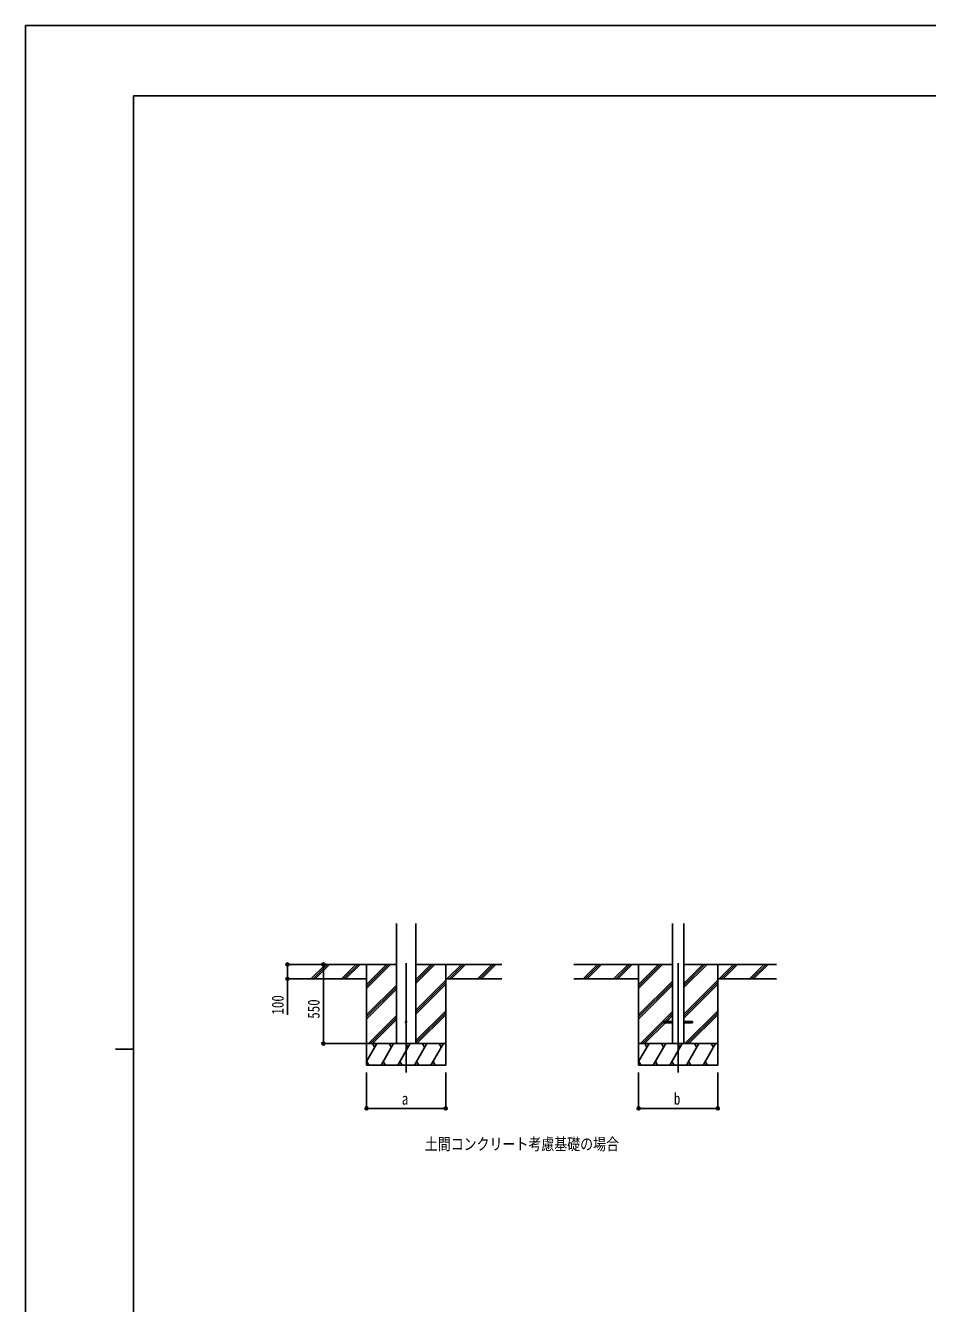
# Model space of a CAD drawing. Units: millimetres, scale not verified. Extents: x -10512 to 10512, y -7425 to 7425.
# Drawn here: x -10512 to -4243, y -1456 to 7425 of the extents above; entities that cross this region are included whole.
import ezdxf
from ezdxf.enums import TextEntityAlignment as Align

# ---------------------------------------------------------------- set-up
doc = ezdxf.new("R2010")
doc.units = ezdxf.units.MM
doc.header["$LTSCALE"] = 25
for name, color, linetype in [('0-2_USER1', 3, 'Continuous'), ('0-3_YKK_12', 2, 'Continuous'), ('0-4_YKK_13', 4, 'Continuous'), ('0-5_YKK_A1', 4, 'Continuous'), ('0-6_YKK_D', 6, 'Continuous'), ('0-7_YKK_ZWAK', 7, 'Continuous')]:
    doc.layers.add(name, color=color, linetype=linetype)
doc.styles.add('ＭＳ ゴシック', font='')
doc.styles.get('ＭＳ ゴシック').set_extended_font_data('MS Gothic')

msp = doc.modelspace()

# ---------------------------------------------------------------- linework, layer by layer
at = {"layer": '0-3_YKK_12'}
for p, q in [((-7866.87, 908.71), (-7866.87, 149.5)), ((-5975.3, 908.71), (-5975.3, 149.5))]:
    msp.add_line(p, q, dxfattribs=at)
at = {"layer": '0-4_YKK_13'}
for p, q in [((-6075.3, 504.5), (-6075.3, 495.5)), ((-6075.3, 504.5), (-6014.8, 504.5)), ((-6075.3, 495.5), (-6014.8, 495.5)), ((-5935.8, 504.5), (-5875.3, 504.5)), ((-5935.8, 495.5), (-5875.3, 495.5)), ((-5875.3, 504.5), (-5875.3, 495.5))]:
    msp.add_line(p, q, dxfattribs=at)
msp.add_circle((-7866.87, 500), 5, dxfattribs=at)
at = {"layer": '0-5_YKK_A1'}
for p, q in [((-7933.87, 350), (-7933.87, 1185.35)), ((-7799.87, 350), (-7799.87, 1185.35)), ((-6014.8, 1185.35), (-6014.8, 350)), ((-5935.8, 1185.35), (-5935.8, 350)), ((-7933.87, 900), (-8592.82, 900)), ((-8526.13, 801.4), (-8427.53, 900)), ((-8513.39, 800), (-8413.39, 900)), ((-8499.25, 800), (-8399.25, 900)), ((-8314, 801.4), (-8215.4, 900)), ((-8301.26, 800), (-8201.26, 900)), ((-8287.12, 800), (-8187.12, 900)), ((-8141.87, 900), (-8141.87, 200)), ((-8141.87, 733.12), (-7974.99, 900)), ((-8141.87, 747.26), (-7989.13, 900)), ((-8141.87, 761.4), (-8003.27, 900)), ((-7799.87, 766.75), (-7666.62, 900)), ((-7799.87, 780.89), (-7680.76, 900)), ((-7799.87, 795.04), (-7694.9, 900)), ((-7799.87, 900), (-7201.25, 900)), ((-7591.87, 900), (-7591.87, 200)), ((-7582.77, 800), (-7482.77, 900)), ((-7568.63, 800), (-7468.63, 900)), ((-7554.49, 800), (-7454.49, 900)), ((-7370.64, 800), (-7270.64, 900)), ((-7356.5, 800), (-7256.5, 900)), ((-7342.35, 800), (-7242.35, 900)), ((-6014.8, 900), (-6701.25, 900)), ((-6634.56, 801.4), (-6535.96, 900)), ((-6621.82, 800), (-6521.82, 900)), ((-6607.68, 800), (-6507.68, 900)), ((-6422.43, 801.4), (-6323.83, 900)), ((-6409.69, 800), (-6309.69, 900)), ((-6395.55, 800), (-6295.55, 900)), ((-6250.3, 900), (-6250.3, 200)), ((-6250.3, 733.12), (-6083.42, 900)), ((-6250.3, 747.26), (-6097.56, 900)), ((-6250.3, 761.4), (-6111.7, 900)), ((-5935.8, 739.25), (-5775.05, 900)), ((-5935.8, 753.39), (-5789.19, 900)), ((-5935.8, 767.54), (-5803.33, 900)), ((-5935.8, 900), (-5292.09, 900)), ((-5700.3, 900), (-5700.3, 200)), ((-5691.2, 800), (-5591.2, 900)), ((-5677.06, 800), (-5577.06, 900)), ((-5662.92, 800), (-5562.92, 900)), ((-5479.07, 800), (-5379.07, 900)), ((-5464.93, 800), (-5364.92, 900)), ((-5450.78, 800), (-5350.78, 900)), ((-8141.87, 800), (-8592.82, 800)), ((-7591.87, 800), (-7201.25, 800)), ((-6250.3, 800), (-6701.25, 800)), ((-5700.3, 800), (-5292.09, 800)), ((-8141.87, 549.27), (-7933.87, 757.27)), ((-8141.87, 535.13), (-7933.87, 743.13)), ((-8141.87, 520.99), (-7933.87, 728.99)), ((-7799.87, 582.91), (-7591.87, 790.9)), ((-7799.87, 568.76), (-7591.87, 776.76)), ((-7799.87, 554.62), (-7591.87, 762.62)), ((-6250.3, 549.27), (-6014.8, 784.77)), ((-6250.3, 535.13), (-6014.8, 770.63)), ((-6250.3, 520.99), (-6014.8, 756.49)), ((-5935.8, 555.41), (-5700.3, 790.9)), ((-5935.8, 541.26), (-5700.3, 776.76)), ((-5935.8, 527.12), (-5700.3, 762.62)), ((-8129.01, 350), (-7933.87, 545.14)), ((-7799.87, 370.78), (-7591.87, 578.77)), ((-7799.87, 356.63), (-7591.87, 564.63)), ((-7792.36, 350), (-7591.87, 550.49)), ((-6237.44, 350), (-6014.8, 572.64)), ((-6068.8, 504.5), (-6014.8, 558.5)), ((-6054.65, 504.5), (-6014.8, 544.36)), ((-5929.07, 350), (-5700.3, 578.77)), ((-5914.93, 350), (-5700.3, 564.63)), ((-5900.79, 350), (-5700.3, 550.49)), ((-8114.87, 350), (-7933.87, 531)), ((-8100.72, 350), (-7933.87, 516.86)), ((-6223.3, 350), (-6075.3, 498)), ((-6209.15, 350), (-6063.65, 495.5)), ((-7591.87, 350), (-8141.87, 350)), ((-8141.87, 224.55), (-8069.44, 350)), ((-8084.44, 324.02), (-8099.44, 350)), ((-8040.57, 200), (-7953.97, 350)), ((-7968.97, 324.02), (-7983.97, 350)), ((-7925.1, 200), (-7838.5, 350)), ((-7853.5, 324.02), (-7868.5, 350)), ((-7809.63, 200), (-7723.03, 350)), ((-7738.03, 324.02), (-7753.03, 350)), ((-7694.16, 200), (-7607.56, 350)), ((-7622.56, 324.02), (-7637.56, 350)), ((-5700.3, 350), (-6250.3, 350)), ((-6250.3, 224.55), (-6177.87, 350)), ((-6192.87, 324.02), (-6207.87, 350)), ((-6149, 200), (-6062.4, 350)), ((-6077.4, 324.02), (-6092.4, 350)), ((-6033.53, 200), (-5946.93, 350)), ((-5961.93, 324.02), (-5976.93, 350)), ((-5918.06, 200), (-5831.46, 350)), ((-5846.46, 324.02), (-5861.46, 350)), ((-5802.59, 200), (-5715.99, 350)), ((-5730.99, 324.02), (-5745.99, 350)), ((-8141.87, 200), (-7591.87, 200)), ((-8141.04, 225.98), (-8126.04, 200)), ((-8025.57, 225.98), (-8010.57, 200)), ((-7910.1, 225.98), (-7895.1, 200)), ((-7794.63, 225.98), (-7779.63, 200)), ((-7679.16, 225.98), (-7664.16, 200)), ((-6250.3, 200), (-5700.3, 200)), ((-6249.47, 225.98), (-6234.47, 200)), ((-6134, 225.98), (-6119, 200)), ((-6018.53, 225.98), (-6003.53, 200)), ((-5903.06, 225.98), (-5888.06, 200)), ((-5787.59, 225.98), (-5772.59, 200))]:
    msp.add_line(p, q, dxfattribs=at)
at = {"layer": '0-6_YKK_D'}
for p, q in [((-8527.2, 900), (-8692.87, 900)), ((-8367.93, 900), (-8442.87, 900)), ((-8441.87, 900), (-8441.87, 350)), ((-8527.2, 800), (-8692.87, 800)), ((-8142.87, 350), (-8442.87, 350)), ((-8141.87, 150), (-8141.87, -101)), ((-7591.87, 150), (-7591.87, -101)), ((-6250.3, 150), (-6250.3, -101)), ((-5700.3, 150), (-5700.3, -101)), ((-8141.87, -100), (-7591.87, -100)), ((-6250.3, -100), (-5700.3, -100))]:
    msp.add_line(p, q, dxfattribs=at)
msp.add_lwpolyline([(-8691.87, 900), (-8691.87, 800), (-8691.87, 550.17)], dxfattribs=at)
for centre in [(-8691.87, 900), (-8441.87, 900), (-8691.87, 800), (-8441.87, 350), (-8141.87, -100), (-7591.87, -100), (-6250.3, -100), (-5700.3, -100)]:
    msp.add_circle(centre, 10.62, dxfattribs=at)
at = {"layer": '0-7_YKK_ZWAK'}
for p, q in [((9737.55, 6937.5), (-9762.45, 6937.5)), ((-9762.45, -6312.5), (-9762.45, 6937.5)), ((-9887.45, 312.5), (-9762.45, 312.5))]:
    msp.add_line(p, q, dxfattribs=at)
msp.add_lwpolyline([(-10512.5, -7425), (10512.5, -7425), (10512.5, 7425), (-10512.5, 7425)], close=True, dxfattribs=at)

# ---------------------------------------------------------------- texts
at = {"layer": '0-2_USER1', "style": 'ＭＳ ゴシック', "width": 0.8}
msp.add_text('土間コンクリート考慮基礎の場合', height=82.48, dxfattribs=at).set_placement((-7737.01, -414.21), align=Align.BOTTOM_LEFT)
at = {"layer": '0-6_YKK_D', "style": 'ＭＳ ゴシック', "width": 0.8}
for s, p in [('100', (-8693.53, 551.83)), ('550', (-8443.53, 523))]:
    msp.add_text(s, height=82.48, rotation=90, dxfattribs=at).set_placement(p, align=Align.BOTTOM_LEFT)
for s, p in [('b', (-6005.3, -99.2)), ('a', (-7896.87, -99.2))]:
    msp.add_text(s, height=82.48, dxfattribs=at).set_placement(p, align=Align.BOTTOM_LEFT)

doc.saveas('drawing.dxf')
